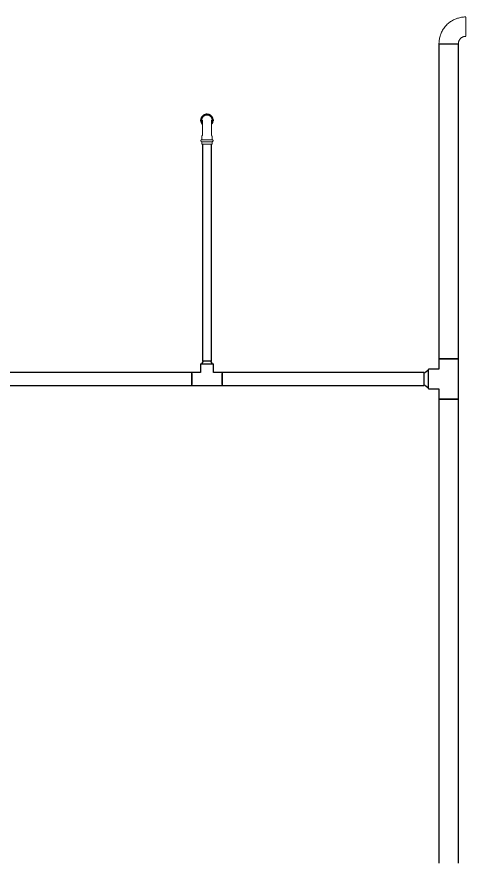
# Model space of a CAD drawing. Header units: inches. Extents: x -3327 to -1, y 8 to 1328.
# Drawn here: x -396.8 to -331, y 619.5 to 744.7 of the extents above; entities that cross this region are included whole.
import ezdxf

# ---------------------------------------------------------------- set-up
doc = ezdxf.new("R2010")
doc.units = ezdxf.units.IN
doc.header["$MEASUREMENT"] = 0
doc.layers.add('P-PIPE', color=3, linetype='Continuous', lineweight=9)
doc.layers.add('X - REF - FP', color=7, linetype='Continuous', true_color=0xb90000)

# ---------------------------------------------------------------- blocks, each defined once
blk = doc.blocks.new('Elbow - Welded - Generic - Standard-1127339-SECOND LEVEL')
at = {"layer": 'P-PIPE'}
for p, q in [((-1.39, 2.52), (-1.25, 2.52)), ((-1.24, 2.52), (-1.02, 2.52)), ((-1.02, 2.52), (-0.72, 2.52)), ((-0.72, 2.52), (-0.37, 2.52)), ((-0.37, 2.52), (0.37, 2.52)), ((0.37, 2.52), (0.72, 2.52)), ((0.72, 2.52), (1.02, 2.52)), ((1.02, 2.52), (1.24, 2.52)), ((1.25, 2.52), (1.39, 2.52)), ((-2.52, 1.25), (-2.52, 1.39)), ((-2.52, 1.02), (-2.52, 1.24)), ((-2.52, 0.72), (-2.52, 1.02)), ((-2.52, 0.37), (-2.52, 0.72)), ((-2.52, -0.37), (-2.52, 0.37)), ((-2.52, -0.72), (-2.52, -0.37)), ((-2.52, -1.02), (-2.52, -0.72)), ((-2.52, -1.24), (-2.52, -1.02)), ((-2.52, -1.39), (-2.52, -1.25))]:
    blk.add_line(p, q, dxfattribs=at)
at = {"layer": 'P-PIPE', "flags": 128}
for points in [[(-2.52, -1.44), (-2.36, -1.43), (-2.2, -1.42), (-2.05, -1.41), (-1.89, -1.39), (-1.73, -1.36), (-1.58, -1.32), (-1.43, -1.28), (-1.28, -1.24), (-1.13, -1.18), (-0.98, -1.12), (-0.83, -1.06), (-0.69, -0.99), (-0.55, -0.91), (-0.42, -0.83), (-0.29, -0.75), (-0.16, -0.65), (-0.03, -0.56), (0.09, -0.45), (0.21, -0.35), (0.32, -0.24), (0.43, -0.12), (0.53, 0), (0.63, 0.12), (0.72, 0.25), (0.81, 0.38), (0.89, 0.52), (0.97, 0.65), (1.04, 0.8), (1.11, 0.94), (1.17, 1.09), (1.22, 1.23), (1.27, 1.39), (1.31, 1.54), (1.35, 1.69), (1.38, 1.85), (1.4, 2), (1.42, 2.16), (1.43, 2.32), (1.44, 2.48), (1.44, 2.52)], [(-1.44, 2.52), (-1.44, 2.48), (-1.44, 2.43), (-1.44, 2.39), (-1.45, 2.35), (-1.46, 2.3), (-1.47, 2.26), (-1.48, 2.22), (-1.49, 2.18), (-1.51, 2.14), (-1.52, 2.1), (-1.54, 2.06), (-1.56, 2.02), (-1.58, 1.98), (-1.6, 1.94), (-1.63, 1.91), (-1.65, 1.87), (-1.68, 1.84), (-1.71, 1.81), (-1.73, 1.77), (-1.77, 1.74), (-1.8, 1.71), (-1.83, 1.69), (-1.86, 1.66), (-1.9, 1.63), (-1.93, 1.61), (-1.97, 1.59), (-2.01, 1.56), (-2.05, 1.55), (-2.09, 1.53), (-2.13, 1.51), (-2.17, 1.5), (-2.21, 1.48), (-2.25, 1.47), (-2.29, 1.46), (-2.34, 1.45), (-2.38, 1.45), (-2.42, 1.44), (-2.46, 1.44), (-2.51, 1.44), (-2.52, 1.44)]]:
    blk.add_lwpolyline(points, dxfattribs=at)
blk = doc.blocks.new('Victaulic-VicPress316-Elbow 90-45deg Style P568_P571 - Standard-523083-SECOND LEVEL')
at = {"layer": 'P-PIPE'}
for p, q in [((-3178.28, 1233.46), (-3178.28, 1232.57)), ((-3176.97, 1232.57), (-3176.97, 1233.46)), ((-3178.39, 1232.42), (-3178.39, 1231.96)), ((-3176.86, 1231.96), (-3176.86, 1232.42)), ((-3177.63, 1231.96), (-3178.39, 1231.96)), ((-3178.39, 1231.67), (-3178.39, 1231.33)), ((-3177.63, 1231.67), (-3178.39, 1231.67)), ((-3178.39, 1231.33), (-3177.63, 1231.33)), ((-3176.86, 1231.96), (-3177.63, 1231.96)), ((-3176.86, 1231.67), (-3177.63, 1231.67)), ((-3177.63, 1231.33), (-3176.86, 1231.33)), ((-3176.86, 1231.33), (-3176.86, 1231.67))]:
    blk.add_line(p, q, dxfattribs=at)
at = {"layer": 'P-PIPE', "flags": 128}
for points in [[(-3177.63, 1235.77), (-3177.66, 1235.77), (-3177.7, 1235.76), (-3177.73, 1235.76), (-3177.77, 1235.76), (-3177.81, 1235.75), (-3177.84, 1235.74), (-3177.88, 1235.73), (-3177.91, 1235.72), (-3177.95, 1235.71), (-3177.98, 1235.69), (-3178.01, 1235.68), (-3178.05, 1235.66), (-3178.08, 1235.65), (-3178.11, 1235.63), (-3178.14, 1235.61), (-3178.17, 1235.59), (-3178.2, 1235.56), (-3178.23, 1235.54), (-3178.25, 1235.52), (-3178.28, 1235.49), (-3178.3, 1235.46), (-3178.33, 1235.44), (-3178.35, 1235.41), (-3178.37, 1235.38), (-3178.39, 1235.35), (-3178.41, 1235.32), (-3178.43, 1235.28), (-3178.45, 1235.25), (-3178.46, 1235.22), (-3178.48, 1235.19), (-3178.49, 1235.15), (-3178.5, 1235.12), (-3178.51, 1235.08), (-3178.52, 1235.05), (-3178.52, 1235.01), (-3178.53, 1234.97), (-3178.53, 1234.94), (-3178.54, 1234.9), (-3178.54, 1234.86), (-3178.54, 1234.83), (-3178.53, 1234.79), (-3178.53, 1234.76), (-3178.53, 1234.72), (-3178.52, 1234.68), (-3178.51, 1234.65), (-3178.5, 1234.61), (-3178.49, 1234.58), (-3178.48, 1234.54), (-3178.47, 1234.51), (-3178.45, 1234.48), (-3178.44, 1234.44), (-3178.42, 1234.41), (-3178.4, 1234.38), (-3178.38, 1234.35), (-3178.36, 1234.32), (-3178.34, 1234.29), (-3178.32, 1234.26), (-3178.29, 1234.23)], [(-3177.63, 1235.62), (-3177.66, 1235.62), (-3177.69, 1235.62), (-3177.72, 1235.62), (-3177.75, 1235.61), (-3177.78, 1235.61), (-3177.81, 1235.6), (-3177.84, 1235.59), (-3177.87, 1235.58), (-3177.9, 1235.57), (-3177.92, 1235.56), (-3177.95, 1235.55), (-3177.98, 1235.53), (-3178.01, 1235.52), (-3178.03, 1235.5), (-3178.06, 1235.49), (-3178.08, 1235.47), (-3178.11, 1235.45), (-3178.13, 1235.43), (-3178.15, 1235.41), (-3178.17, 1235.39), (-3178.2, 1235.37), (-3178.22, 1235.34), (-3178.23, 1235.32), (-3178.25, 1235.29), (-3178.27, 1235.27), (-3178.29, 1235.24), (-3178.3, 1235.22), (-3178.31, 1235.19), (-3178.33, 1235.16), (-3178.34, 1235.13), (-3178.35, 1235.1), (-3178.36, 1235.07), (-3178.37, 1235.05), (-3178.37, 1235.02), (-3178.38, 1234.99), (-3178.38, 1234.95), (-3178.39, 1234.92), (-3178.39, 1234.89), (-3178.39, 1234.86), (-3178.39, 1234.83), (-3178.39, 1234.8), (-3178.39, 1234.77), (-3178.38, 1234.74), (-3178.38, 1234.71), (-3178.37, 1234.68), (-3178.36, 1234.65), (-3178.36, 1234.62), (-3178.35, 1234.59), (-3178.33, 1234.56), (-3178.32, 1234.54), (-3178.31, 1234.51), (-3178.29, 1234.48), (-3178.28, 1234.46)], [(-3178.28, 1234.85), (-3178.28, 1234.85), (-3178.28, 1234.85), (-3178.28, 1234.84), (-3178.28, 1234.84), (-3178.28, 1234.83), (-3178.28, 1234.81), (-3178.28, 1234.8), (-3178.28, 1234.78), (-3178.28, 1234.77), (-3178.28, 1234.74), (-3178.28, 1234.72), (-3178.28, 1234.7), (-3178.28, 1234.67), (-3178.28, 1234.64), (-3178.28, 1234.61), (-3178.28, 1234.58), (-3178.28, 1234.55), (-3178.28, 1234.51), (-3178.28, 1234.47), (-3178.28, 1234.43), (-3178.28, 1234.39), (-3178.28, 1234.35), (-3178.28, 1234.31), (-3178.28, 1234.26), (-3178.28, 1234.21), (-3178.28, 1234.17), (-3178.28, 1234.12), (-3178.28, 1234.07), (-3178.28, 1234.02), (-3178.28, 1233.97), (-3178.28, 1233.91), (-3178.28, 1233.86), (-3178.28, 1233.81), (-3178.28, 1233.75), (-3178.28, 1233.7), (-3178.28, 1233.64), (-3178.28, 1233.59), (-3178.28, 1233.53), (-3178.28, 1233.48), (-3178.28, 1233.46)], [(-3176.97, 1234.22), (-3176.95, 1234.25), (-3176.92, 1234.27), (-3176.9, 1234.3), (-3176.88, 1234.33), (-3176.86, 1234.36), (-3176.84, 1234.39), (-3176.82, 1234.42), (-3176.8, 1234.46), (-3176.79, 1234.49), (-3176.77, 1234.52), (-3176.76, 1234.56), (-3176.75, 1234.59), (-3176.74, 1234.63), (-3176.73, 1234.66), (-3176.73, 1234.7), (-3176.72, 1234.74), (-3176.72, 1234.77), (-3176.71, 1234.81), (-3176.71, 1234.85), (-3176.71, 1234.88), (-3176.72, 1234.92), (-3176.72, 1234.95), (-3176.72, 1234.99), (-3176.73, 1235.03), (-3176.74, 1235.06), (-3176.75, 1235.1), (-3176.76, 1235.13), (-3176.77, 1235.17), (-3176.78, 1235.2), (-3176.8, 1235.23), (-3176.81, 1235.27), (-3176.83, 1235.3), (-3176.85, 1235.33), (-3176.87, 1235.36), (-3176.89, 1235.39), (-3176.91, 1235.42), (-3176.93, 1235.45), (-3176.96, 1235.48), (-3176.98, 1235.5), (-3177.01, 1235.53), (-3177.04, 1235.55), (-3177.06, 1235.57), (-3177.09, 1235.6), (-3177.12, 1235.62), (-3177.15, 1235.64), (-3177.19, 1235.65), (-3177.22, 1235.67), (-3177.25, 1235.69), (-3177.29, 1235.7), (-3177.32, 1235.71), (-3177.35, 1235.73), (-3177.39, 1235.74), (-3177.42, 1235.74), (-3177.46, 1235.75), (-3177.5, 1235.76), (-3177.53, 1235.76), (-3177.57, 1235.77), (-3177.61, 1235.77), (-3177.63, 1235.77)], [(-3176.96, 1234.47), (-3176.95, 1234.49), (-3176.94, 1234.52), (-3176.92, 1234.55), (-3176.91, 1234.58), (-3176.9, 1234.61), (-3176.89, 1234.64), (-3176.88, 1234.66), (-3176.88, 1234.69), (-3176.87, 1234.72), (-3176.87, 1234.75), (-3176.86, 1234.79), (-3176.86, 1234.82), (-3176.86, 1234.85), (-3176.86, 1234.88), (-3176.86, 1234.91), (-3176.86, 1234.94), (-3176.87, 1234.97), (-3176.87, 1235), (-3176.88, 1235.03), (-3176.89, 1235.06), (-3176.89, 1235.09), (-3176.9, 1235.12), (-3176.92, 1235.15), (-3176.93, 1235.17), (-3176.94, 1235.2), (-3176.96, 1235.23), (-3176.97, 1235.25), (-3176.99, 1235.28), (-3177.01, 1235.31), (-3177.02, 1235.33), (-3177.04, 1235.35), (-3177.06, 1235.38), (-3177.09, 1235.4), (-3177.11, 1235.42), (-3177.13, 1235.44), (-3177.15, 1235.46), (-3177.18, 1235.48), (-3177.2, 1235.5), (-3177.23, 1235.51), (-3177.26, 1235.53), (-3177.28, 1235.54), (-3177.31, 1235.55), (-3177.34, 1235.57), (-3177.37, 1235.58), (-3177.4, 1235.59), (-3177.43, 1235.6), (-3177.46, 1235.6), (-3177.49, 1235.61), (-3177.52, 1235.61), (-3177.55, 1235.62), (-3177.58, 1235.62), (-3177.61, 1235.62), (-3177.63, 1235.62)], [(-3176.97, 1233.46), (-3176.97, 1233.52), (-3176.97, 1233.57), (-3176.97, 1233.63), (-3176.97, 1233.68), (-3176.97, 1233.74), (-3176.97, 1233.79), (-3176.97, 1233.85), (-3176.97, 1233.9), (-3176.97, 1233.95), (-3176.97, 1234), (-3176.97, 1234.06), (-3176.97, 1234.11), (-3176.97, 1234.15), (-3176.97, 1234.2), (-3176.97, 1234.25), (-3176.97, 1234.29), (-3176.97, 1234.34), (-3176.97, 1234.38), (-3176.97, 1234.42), (-3176.97, 1234.46), (-3176.97, 1234.5), (-3176.97, 1234.54), (-3176.97, 1234.57), (-3176.97, 1234.6), (-3176.97, 1234.63), (-3176.97, 1234.66), (-3176.97, 1234.69), (-3176.97, 1234.72), (-3176.97, 1234.74), (-3176.97, 1234.76), (-3176.97, 1234.78), (-3176.97, 1234.8), (-3176.97, 1234.81), (-3176.97, 1234.82), (-3176.97, 1234.83), (-3176.97, 1234.84), (-3176.97, 1234.85), (-3176.97, 1234.85), (-3176.97, 1234.85), (-3176.97, 1234.85)], [(-3178.39, 1232.42), (-3178.39, 1232.43), (-3178.39, 1232.44), (-3178.39, 1232.45), (-3178.39, 1232.46), (-3178.39, 1232.47), (-3178.38, 1232.48), (-3178.38, 1232.49), (-3178.38, 1232.5), (-3178.37, 1232.51), (-3178.37, 1232.52), (-3178.37, 1232.53), (-3178.36, 1232.54), (-3178.36, 1232.55), (-3178.35, 1232.56), (-3178.34, 1232.57), (-3178.34, 1232.58), (-3178.33, 1232.59), (-3178.32, 1232.6), (-3178.32, 1232.6), (-3178.31, 1232.61), (-3178.3, 1232.62), (-3178.29, 1232.63), (-3178.28, 1232.63), (-3178.28, 1232.63)], [(-3176.97, 1232.63), (-3176.96, 1232.63), (-3176.95, 1232.62), (-3176.94, 1232.61), (-3176.93, 1232.61), (-3176.93, 1232.6), (-3176.92, 1232.59), (-3176.91, 1232.58), (-3176.91, 1232.57), (-3176.9, 1232.56), (-3176.9, 1232.55), (-3176.89, 1232.54), (-3176.89, 1232.53), (-3176.88, 1232.52), (-3176.88, 1232.51), (-3176.87, 1232.5), (-3176.87, 1232.49), (-3176.87, 1232.48), (-3176.86, 1232.47), (-3176.86, 1232.46), (-3176.86, 1232.45), (-3176.86, 1232.44), (-3176.86, 1232.43), (-3176.86, 1232.42), (-3176.86, 1232.42)], [(-3178.39, 1231.67), (-3178.4, 1231.67), (-3178.4, 1231.67), (-3178.41, 1231.67), (-3178.41, 1231.68), (-3178.42, 1231.68), (-3178.43, 1231.68), (-3178.43, 1231.68), (-3178.44, 1231.68), (-3178.44, 1231.68), (-3178.45, 1231.68), (-3178.45, 1231.69), (-3178.46, 1231.69), (-3178.46, 1231.69), (-3178.47, 1231.7), (-3178.47, 1231.7), (-3178.48, 1231.7), (-3178.48, 1231.71), (-3178.49, 1231.71), (-3178.49, 1231.71), (-3178.5, 1231.72), (-3178.5, 1231.72), (-3178.5, 1231.73), (-3178.51, 1231.73), (-3178.51, 1231.74), (-3178.51, 1231.74), (-3178.52, 1231.75), (-3178.52, 1231.75), (-3178.52, 1231.76), (-3178.52, 1231.76), (-3178.53, 1231.77), (-3178.53, 1231.77), (-3178.53, 1231.78), (-3178.53, 1231.78), (-3178.53, 1231.79), (-3178.53, 1231.79), (-3178.54, 1231.8), (-3178.54, 1231.81), (-3178.54, 1231.81), (-3178.54, 1231.82), (-3178.54, 1231.82), (-3178.54, 1231.83), (-3178.54, 1231.83), (-3178.54, 1231.84), (-3178.53, 1231.85), (-3178.53, 1231.85), (-3178.53, 1231.86), (-3178.53, 1231.86), (-3178.53, 1231.87), (-3178.53, 1231.87), (-3178.52, 1231.88), (-3178.52, 1231.88), (-3178.52, 1231.89), (-3178.52, 1231.89), (-3178.51, 1231.9), (-3178.51, 1231.9), (-3178.51, 1231.91), (-3178.5, 1231.91), (-3178.5, 1231.92), (-3178.49, 1231.92), (-3178.49, 1231.93), (-3178.49, 1231.93), (-3178.48, 1231.93), (-3178.48, 1231.94), (-3178.47, 1231.94), (-3178.47, 1231.94), (-3178.46, 1231.95), (-3178.46, 1231.95), (-3178.45, 1231.95), (-3178.45, 1231.95), (-3178.44, 1231.96), (-3178.43, 1231.96), (-3178.43, 1231.96), (-3178.42, 1231.96), (-3178.42, 1231.96), (-3178.41, 1231.96), (-3178.41, 1231.96), (-3178.4, 1231.96), (-3178.39, 1231.96), (-3178.39, 1231.96)], [(-3177.63, 1231.96), (-3177.66, 1231.96), (-3177.69, 1231.96), (-3177.72, 1231.96), (-3177.75, 1231.96), (-3177.78, 1231.96), (-3177.81, 1231.96), (-3177.84, 1231.96), (-3177.87, 1231.96), (-3177.9, 1231.96), (-3177.92, 1231.96), (-3177.95, 1231.96), (-3177.98, 1231.96), (-3178.01, 1231.96), (-3178.03, 1231.96), (-3178.06, 1231.96), (-3178.08, 1231.96), (-3178.11, 1231.96), (-3178.13, 1231.96), (-3178.15, 1231.96), (-3178.17, 1231.96), (-3178.2, 1231.96), (-3178.22, 1231.96), (-3178.23, 1231.96), (-3178.25, 1231.96), (-3178.27, 1231.96), (-3178.29, 1231.96), (-3178.3, 1231.96), (-3178.31, 1231.96), (-3178.33, 1231.96), (-3178.34, 1231.96), (-3178.35, 1231.96), (-3178.36, 1231.96), (-3178.37, 1231.96), (-3178.37, 1231.96), (-3178.38, 1231.96), (-3178.38, 1231.96), (-3178.39, 1231.96), (-3178.39, 1231.96), (-3178.39, 1231.96), (-3178.39, 1231.96)], [(-3178.39, 1231.96), (-3178.39, 1231.96), (-3178.39, 1231.96), (-3178.39, 1231.96), (-3178.38, 1231.96), (-3178.38, 1231.96), (-3178.37, 1231.96), (-3178.36, 1231.96), (-3178.35, 1231.96)], [(-3178.35, 1231.67), (-3178.36, 1231.67), (-3178.37, 1231.67), (-3178.37, 1231.67), (-3178.38, 1231.67), (-3178.38, 1231.67), (-3178.39, 1231.67), (-3178.39, 1231.67), (-3178.39, 1231.67), (-3178.39, 1231.67)], [(-3178.39, 1231.67), (-3178.39, 1231.67), (-3178.39, 1231.67), (-3178.39, 1231.67), (-3178.38, 1231.67), (-3178.38, 1231.67), (-3178.37, 1231.67), (-3178.36, 1231.67), (-3178.35, 1231.67), (-3178.34, 1231.67), (-3178.33, 1231.67), (-3178.32, 1231.67), (-3178.3, 1231.67), (-3178.29, 1231.67), (-3178.27, 1231.67), (-3178.26, 1231.67), (-3178.24, 1231.67), (-3178.22, 1231.67), (-3178.2, 1231.67), (-3178.18, 1231.67), (-3178.16, 1231.67), (-3178.14, 1231.67), (-3178.11, 1231.67), (-3178.09, 1231.67), (-3178.06, 1231.67), (-3178.04, 1231.67), (-3178.01, 1231.67), (-3177.99, 1231.67), (-3177.96, 1231.67), (-3177.93, 1231.67), (-3177.9, 1231.67), (-3177.87, 1231.67), (-3177.84, 1231.67), (-3177.82, 1231.67), (-3177.79, 1231.67), (-3177.76, 1231.67), (-3177.72, 1231.67), (-3177.69, 1231.67), (-3177.66, 1231.67), (-3177.63, 1231.67), (-3177.63, 1231.67)], [(-3176.86, 1231.96), (-3176.86, 1231.96), (-3176.86, 1231.96), (-3176.86, 1231.96), (-3176.87, 1231.96), (-3176.87, 1231.96), (-3176.88, 1231.96), (-3176.89, 1231.96), (-3176.9, 1231.96), (-3176.91, 1231.96), (-3176.92, 1231.96), (-3176.93, 1231.96), (-3176.95, 1231.96), (-3176.96, 1231.96), (-3176.98, 1231.96), (-3176.99, 1231.96), (-3177.01, 1231.96), (-3177.03, 1231.96), (-3177.05, 1231.96), (-3177.07, 1231.96), (-3177.09, 1231.96), (-3177.11, 1231.96), (-3177.14, 1231.96), (-3177.16, 1231.96), (-3177.19, 1231.96), (-3177.21, 1231.96), (-3177.24, 1231.96), (-3177.26, 1231.96), (-3177.29, 1231.96), (-3177.32, 1231.96), (-3177.35, 1231.96), (-3177.38, 1231.96), (-3177.41, 1231.96), (-3177.43, 1231.96), (-3177.46, 1231.96), (-3177.49, 1231.96), (-3177.53, 1231.96), (-3177.56, 1231.96), (-3177.59, 1231.96), (-3177.62, 1231.96), (-3177.63, 1231.96)], [(-3177.63, 1231.67), (-3177.59, 1231.67), (-3177.56, 1231.67), (-3177.53, 1231.67), (-3177.5, 1231.67), (-3177.47, 1231.67), (-3177.44, 1231.67), (-3177.41, 1231.67), (-3177.38, 1231.67), (-3177.35, 1231.67), (-3177.33, 1231.67), (-3177.3, 1231.67), (-3177.27, 1231.67), (-3177.24, 1231.67), (-3177.22, 1231.67), (-3177.19, 1231.67), (-3177.17, 1231.67), (-3177.14, 1231.67), (-3177.12, 1231.67), (-3177.1, 1231.67), (-3177.08, 1231.67), (-3177.05, 1231.67), (-3177.03, 1231.67), (-3177.02, 1231.67), (-3177, 1231.67), (-3176.98, 1231.67), (-3176.96, 1231.67), (-3176.95, 1231.67), (-3176.94, 1231.67), (-3176.92, 1231.67), (-3176.91, 1231.67), (-3176.9, 1231.67), (-3176.89, 1231.67), (-3176.88, 1231.67), (-3176.88, 1231.67), (-3176.87, 1231.67), (-3176.87, 1231.67), (-3176.86, 1231.67), (-3176.86, 1231.67), (-3176.86, 1231.67), (-3176.86, 1231.67)], [(-3176.9, 1231.96), (-3176.89, 1231.96), (-3176.88, 1231.96), (-3176.88, 1231.96), (-3176.87, 1231.96), (-3176.87, 1231.96), (-3176.86, 1231.96), (-3176.86, 1231.96), (-3176.86, 1231.96), (-3176.86, 1231.96)], [(-3176.86, 1231.67), (-3176.86, 1231.67), (-3176.86, 1231.67), (-3176.86, 1231.67), (-3176.87, 1231.67), (-3176.87, 1231.67), (-3176.88, 1231.67), (-3176.89, 1231.67), (-3176.9, 1231.67)], [(-3176.86, 1231.96), (-3176.85, 1231.96), (-3176.85, 1231.96), (-3176.84, 1231.96), (-3176.84, 1231.96), (-3176.83, 1231.96), (-3176.82, 1231.96), (-3176.82, 1231.96), (-3176.81, 1231.96), (-3176.81, 1231.96), (-3176.8, 1231.95), (-3176.8, 1231.95), (-3176.79, 1231.95), (-3176.79, 1231.95), (-3176.78, 1231.94), (-3176.78, 1231.94), (-3176.77, 1231.94), (-3176.77, 1231.93), (-3176.76, 1231.93), (-3176.76, 1231.92), (-3176.75, 1231.92), (-3176.75, 1231.92), (-3176.75, 1231.91), (-3176.74, 1231.91), (-3176.74, 1231.9), (-3176.74, 1231.9), (-3176.73, 1231.89), (-3176.73, 1231.89), (-3176.73, 1231.88), (-3176.73, 1231.88), (-3176.72, 1231.87), (-3176.72, 1231.87), (-3176.72, 1231.86), (-3176.72, 1231.85), (-3176.72, 1231.85), (-3176.72, 1231.84), (-3176.71, 1231.84), (-3176.71, 1231.83), (-3176.71, 1231.83), (-3176.71, 1231.82), (-3176.71, 1231.81), (-3176.71, 1231.81), (-3176.71, 1231.8), (-3176.71, 1231.8), (-3176.72, 1231.79), (-3176.72, 1231.79), (-3176.72, 1231.78), (-3176.72, 1231.77), (-3176.72, 1231.77), (-3176.72, 1231.76), (-3176.73, 1231.76), (-3176.73, 1231.75), (-3176.73, 1231.75), (-3176.73, 1231.74), (-3176.74, 1231.74), (-3176.74, 1231.73), (-3176.74, 1231.73), (-3176.75, 1231.72), (-3176.75, 1231.72), (-3176.76, 1231.72), (-3176.76, 1231.71), (-3176.76, 1231.71), (-3176.77, 1231.7), (-3176.77, 1231.7), (-3176.78, 1231.7), (-3176.78, 1231.69), (-3176.79, 1231.69), (-3176.79, 1231.69), (-3176.8, 1231.69), (-3176.8, 1231.68), (-3176.81, 1231.68), (-3176.82, 1231.68), (-3176.82, 1231.68), (-3176.83, 1231.68), (-3176.83, 1231.68), (-3176.84, 1231.67), (-3176.84, 1231.67), (-3176.85, 1231.67), (-3176.86, 1231.67), (-3176.86, 1231.67)]]:
    blk.add_lwpolyline(points, dxfattribs=at)

msp = doc.modelspace()

# ---------------------------------------------------------------- linework, layer by layer
at = {"layer": 'X - REF - FP'}
for p, q in [((-334.44, 740.78), (-334.44, 694.15)), ((-334.44, 740.78), (-331.61, 740.78)), ((-331.61, 740.78), (-331.56, 740.78)), ((-331.56, 694.15), (-331.56, 740.78)), ((-368.74, 730.2), (-368.74, 730.46)), ((-369.74, 729.46), (-369.48, 729.46)), ((-368.01, 729.46), (-367.74, 729.46)), ((-369.4, 725.94), (-369.4, 693.81)), ((-368.09, 693.81), (-368.09, 725.94)), ((-369.31, 693.81), (-369.56, 693.4)), ((-368.09, 693.81), (-369.4, 693.81)), ((-367.93, 693.4), (-368.18, 693.81)), ((-333.72, 694.15), (-334.44, 694.15)), ((-334.44, 694.15), (-334.44, 692.6)), ((-334.39, 694.15), (-334.25, 694.15)), ((-334.24, 694.15), (-334.02, 694.15)), ((-334.02, 694.15), (-333.72, 694.15)), ((-331.56, 694.15), (-333.72, 694.15)), ((-333.72, 694.15), (-333.37, 694.15)), ((-333.37, 694.15), (-332.63, 694.15)), ((-332.63, 694.15), (-332.28, 694.15)), ((-332.28, 694.15), (-331.98, 694.15)), ((-331.98, 694.15), (-331.76, 694.15)), ((-331.75, 694.15), (-331.61, 694.15)), ((-331.56, 688.17), (-331.56, 694.15)), ((-369.7, 693.4), (-369.7, 692.11)), ((-369.7, 693.4), (-367.79, 693.4)), ((-367.79, 692.11), (-367.79, 693.4)), ((-334.44, 692.6), (-335.99, 692.6)), ((-335.99, 689.72), (-335.99, 692.6)), ((-370.99, 692.11), (-421.61, 692.11)), ((-369.7, 692.11), (-370.99, 692.11)), ((-370.99, 690.21), (-370.99, 692.11)), ((-370.99, 691.98), (-370.99, 691.83)), ((-370.99, 691.83), (-370.99, 691.63)), ((-370.99, 691.63), (-370.99, 691.41)), ((-370.99, 691.41), (-370.99, 690.91)), ((-366.5, 692.11), (-367.79, 692.11)), ((-336.65, 692.11), (-366.5, 692.11)), ((-366.5, 692.11), (-366.5, 690.21)), ((-366.5, 691.83), (-366.5, 691.98)), ((-366.5, 691.63), (-366.5, 691.83)), ((-366.5, 691.41), (-366.5, 691.63)), ((-366.5, 690.91), (-366.5, 691.41)), ((-335.99, 692.47), (-336.65, 691.97)), ((-336.65, 692.11), (-336.65, 690.21)), ((-421.61, 690.21), (-370.99, 690.21)), ((-370.99, 690.91), (-370.99, 690.68)), ((-370.99, 690.68), (-370.99, 690.49)), ((-370.99, 690.49), (-370.99, 690.34)), ((-370.99, 690.21), (-366.5, 690.21)), ((-366.5, 690.68), (-366.5, 690.91)), ((-366.5, 690.49), (-366.5, 690.68)), ((-366.5, 690.34), (-366.5, 690.49)), ((-366.5, 690.21), (-336.65, 690.21)), ((-336.65, 690.35), (-335.99, 689.85)), ((-335.99, 689.72), (-334.44, 689.72)), ((-334.44, 689.72), (-334.44, 688.17)), ((-334.44, 688.17), (-334.44, 619.51)), ((-334.44, 688.17), (-333.72, 688.17)), ((-334.25, 688.17), (-334.39, 688.17)), ((-334.02, 688.17), (-334.24, 688.17)), ((-333.72, 688.17), (-334.02, 688.17)), ((-333.37, 688.17), (-333.72, 688.17)), ((-333.72, 688.17), (-331.56, 688.17)), ((-332.63, 688.17), (-333.37, 688.17)), ((-332.28, 688.17), (-332.63, 688.17)), ((-331.98, 688.17), (-332.28, 688.17)), ((-331.76, 688.17), (-331.98, 688.17)), ((-331.61, 688.17), (-331.75, 688.17)), ((-331.56, 619.51), (-331.56, 688.17))]:
    msp.add_line(p, q, dxfattribs=at)

# ---------------------------------------------------------------- block references
at = {"layer": 'X - REF - FP', "rotation": 180}
msp.add_blockref('Elbow - Welded - Generic - Standard-1127339-SECOND LEVEL', (-333, 743.3), dxfattribs=at)
at = {"layer": 'X - REF - FP'}
msp.add_blockref('Victaulic-VicPress316-Elbow 90-45deg Style P568_P571 - Standard-523083-SECOND LEVEL', (2808.88, -505.4), dxfattribs=at)

doc.saveas('drawing.dxf')
